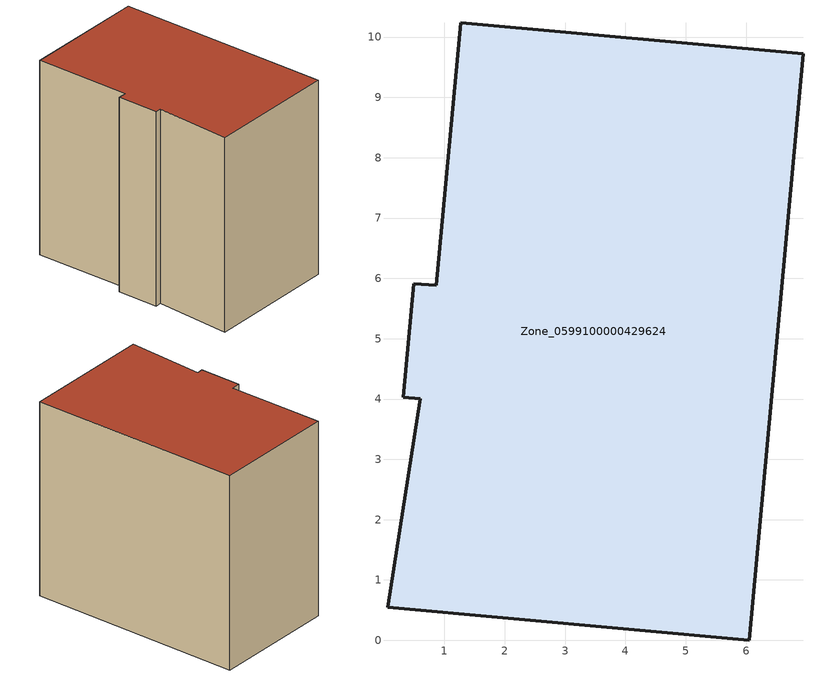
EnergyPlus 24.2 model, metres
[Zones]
Zone_0599100000429624
 floor ground (C_G): 0.6,4 0.32,4.03 0.49,5.91 0.87,5.88 1.27,10.24 6.94,9.72 6.05,0 0.06,0.55 z0
 wall outside (C_F): 6.05,0 6.94,9.72 1.27,10.24 0.87,5.88 0.49,5.91 0.32,4.03 0.6,4 0.06,0.55 6.05,0 z0:8.96
 roof outside (C_R): 0.6,4 0.06,0.55 6.05,0 6.94,9.72 1.27,10.24 0.87,5.88 0.49,5.91 0.32,4.03 z8.96
[BUILDING]
Pand.0599100000429624: North Axis=0; Terrain=City; Loads Convergence Tolerance Value=0.04; Temperature Convergence Tolerance Value=0.4; Solar Distribution=FullExterior; Maximum Number of Warmup Days=25; Minimum Number of Warmup Days=1
[Site:Location]
Rotterdam.The.Hague.AP_ZH_NLD Design_Conditions: Latitude=51.96; Longitude=4.45; Time Zone=1; Elevation=-4.5
[SITE:GROUNDTEMPERATURE:BUILDINGSURFACE]
18, 18, 18, 18, 18, 18, 18, 18, 18, 18, 18, 18
[MATERIAL] Thermal Absorptance=0.9; Solar Absorptance=0.7; Visible Absorptance=0.7
Name | Roughness | Thickness | Conductivity | Density | Specific Heat
G.TI.2006-2014 | MediumSmooth | 0.15 | 0.06 | 540 | 1210
F.TI.2006-2014 | Rough | 0.3 | 0.12 | 1920 | 840
R.TI.2006-2014 | MediumRough | 0.2 | 0.08 | 1500 | 1000
[CONSTRUCTION]
C_G: G.TI.2006-2014
C_F: F.TI.2006-2014
C_R: R.TI.2006-2014
[ZONE]
Zone_0599100000429624: Type=1; Multiplier=1; Ceiling Height=Autocalculate; Volume=Autocalculate; Floor Area=autocalculate; Part of Total Floor Area=Yes
[ZONEINFILTRATION:DESIGNFLOWRATE]
Infil_Zone_0599100000429624: Zone or ZoneList or Space or SpaceList=Zone_0599100000429624; Schedule=AlwaysOn; Design Flow Rate Calculation Method=Flow/Area; Flow Rate per Floor Area=0.0015; Constant Term Coefficient=1; Temperature Term Coefficient=0; Velocity Term Coefficient=0; Velocity Squared Term Coefficient=0
[HVACTEMPLATE:ZONE:IDEALLOADSAIRSYSTEM]
Zone_0599100000429624: Maximum Heating Supply Air Temperature=50; Minimum Cooling Supply Air Temperature=13; Maximum Heating Supply Air Humidity Ratio=0.0156; Minimum Cooling Supply Air Humidity Ratio=0.0077; Heating Limit=NoLimit; Cooling Limit=NoLimit; Dehumidification Control Type=ConstantSensibleHeatRatio; Cooling Sensible Heat Ratio=0.7; Dehumidification Setpoint=60; Humidification Control Type=None; Humidification Setpoint=30; Outdoor Air Method=None; Outdoor Air Flow Rate per Person=0.00944; Outdoor Air Flow Rate per Zone Floor Area=0; Outdoor Air Flow Rate per Zone=0; Demand Controlled Ventilation Type=None; Outdoor Air Economizer Type=NoEconomizer; Heat Recovery Type=None; Sensible Heat Recovery Effectiveness=0.7; Latent Heat Recovery Effectiveness=0.65
[ZONECONTROL:THERMOSTAT]
ThermostatControl_Zone_0599100000429624: Zone or ZoneList=Zone_0599100000429624; Control Type Schedule=DualSetpointControlType; Control 1=Thermostat_Zone_0599100000429624; Temperature Difference Between Cutout And Setpoint=0
[THERMOSTATSETPOINT:DUALSETPOINT]
Thermostat_Zone_0599100000429624: Heating Setpoint Temperature Schedule=HeatingSetpoint_Zone_0599100000429624; Cooling Setpoint Temperature Schedule=CoolingSetpoint_Zone_0599100000429624
[SCHEDULE:COMPACT]
HeatingSetpoint_Zone_0599100000429624: Through: 12/31, For: AllDays, Until: 24:00, 21
CoolingSetpoint_Zone_0599100000429624: Through: 12/31, For: AllDays, Until: 24:00, 24
DualSetpointControlType: Through: 12/31, For: AllDays, Until: 24:00, 4
AlwaysOn: Through: 12/31, For: AllDays, Until: 24:00, 1
